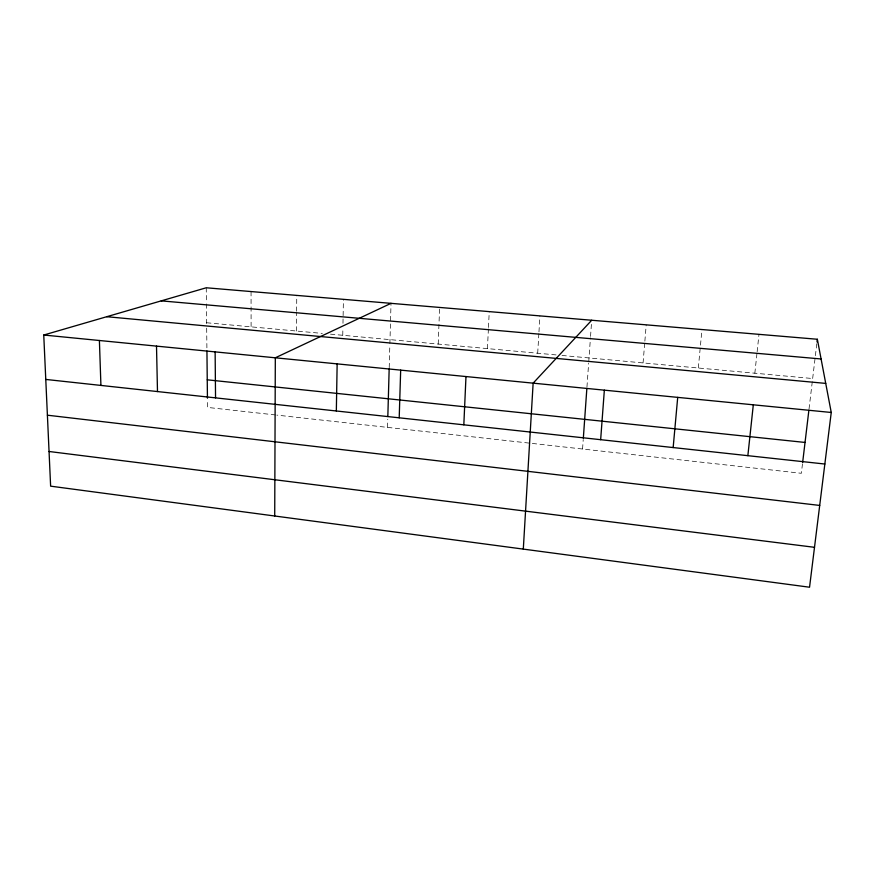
<?xml version="1.0" encoding="UTF-8"?>
<svg xmlns="http://www.w3.org/2000/svg" width="875" height="875" viewBox="0 0 875 875"><rect width="100%" height="100%" fill="white"/><g stroke="black" fill="none" stroke-linecap="round" stroke-linejoin="round"><path stroke-width="0.66" stroke-dasharray="4.38 3.28" d="M296.472 331.023L296.625 312.55M296.636 311.238L296.767 295.4M342.759 335.278L342.88 328.628M342.978 323.302L343.416 299.338M387.516 427.383L387.756 419.212M389.211 367.62L389.845 344.958M389.889 343.634L391.027 303.341M438.211 344.072L439.622 307.442M487.43 348.6L488.403 328.792M488.469 327.469L489.245 311.62M537.688 353.227L538.891 333.222M538.967 331.887L539.919 315.886M582.564 449.017L583.231 439.578M586.95 387.078L588.645 363.245M588.744 361.922L590.45 337.75M590.548 336.405L591.598 321.595M643.07 362.917L644.755 342.519M644.864 341.163L646.209 324.844M698.327 368.003L701.958 329.536M754.841 373.209L756.995 353.106M757.138 351.761L758.997 334.338M802.473 463.903L801.358 473.288L276.861 415.111M809.036 408.909L817.02 341.961M206.631 322.755L322.339 333.408M330.509 334.152L556.598 354.966M562.002 355.458L812.667 378.536M275.516 414.958L207.539 407.422L207.463 399.536M206.248 287.777L206.412 302.575M206.423 303.92L206.675 326.791M206.686 328.136L206.905 348.338M251.059 291.55L251.103 326.845"/><path stroke-width="1.31" d="M274.717 516.009L275.319 357.798L391.027 303.341M336.339 410.988L337.148 363.88M387.833 416.489L389.167 368.955M399.208 417.812L400.673 370.125M463.827 424.823L465.981 376.545M523.305 549.106L533.138 383.152L591.697 320.25M583.33 438.233L586.862 388.402M600.655 439.688L604.352 390.163M673.159 447.562L677.709 397.37M747.862 455.667L753.309 404.808M802.638 462.558L808.883 410.233M817.02 341.961L817.348 339.259L206.248 287.777L43.75 335.027L50.63 486.161L809.55 587.223L831.25 412.475L817.348 339.259M161.23 300.869L821.089 358.969M106.739 316.706L825.727 383.403M43.75 335.027L831.25 412.475M207.244 379.816L805.033 442.444M45.773 379.433L824.852 464.034M47.403 415.198L819.711 505.433M49.055 451.489L814.505 547.312M99.4 340.495L100.92 385.416M156.505 346.117L157.489 391.562M206.938 351.039L207.441 398.223M215.13 351.881L215.545 397.863"/></g></svg>
